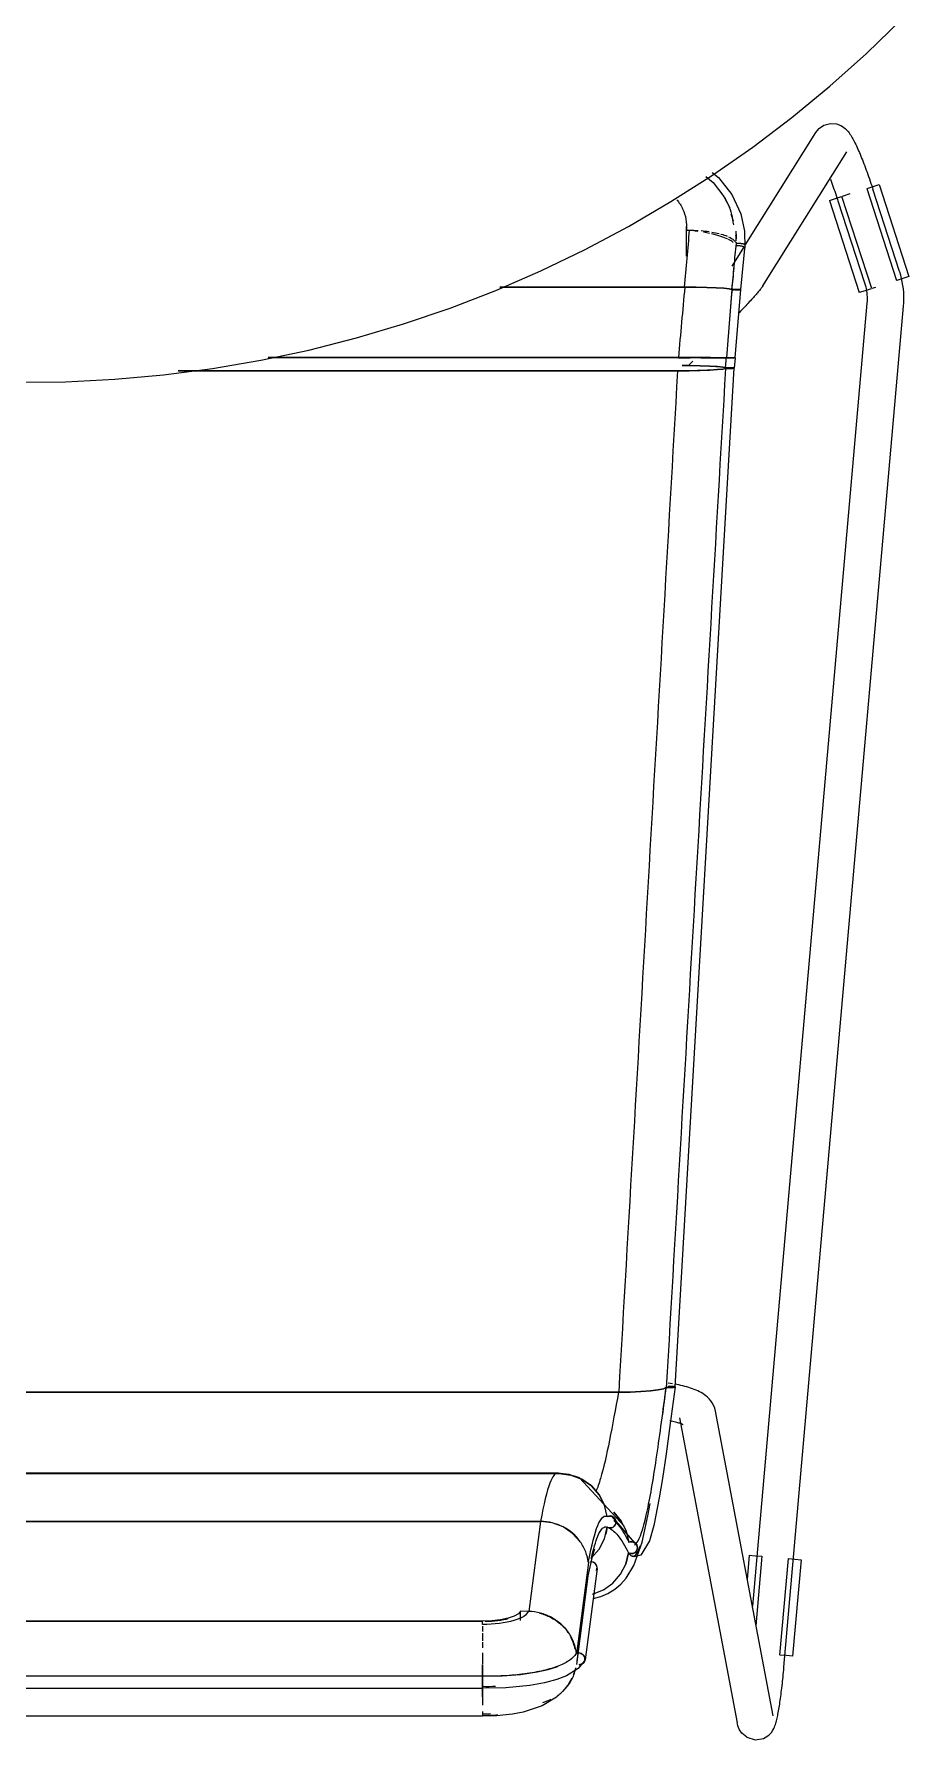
# Model space of a CAD drawing. Header units: millimetres. Extents: x 155927 to 295199, y -4084 to 97293.
# Drawn here: x 157288 to 157573, y 11264 to 11819 of the extents above; entities that cross this region are included whole.
import ezdxf

# ---------------------------------------------------------------- set-up
doc = ezdxf.new("R2010")
doc.units = ezdxf.units.MM
doc.header["$MEASUREMENT"] = 0
doc.layers.add('I-FURN', color=8, linetype='CONTINUOUS', lineweight=9)

msp = doc.modelspace()

# ---------------------------------------------------------------- linework, layer by layer
at = {"layer": 'I-FURN'}
for p, q in [((157559.05, 11813.15), (157570.55, 11824.28)), ((157547.12, 11802.49), (157559.05, 11813.15)), ((157534.77, 11792.32), (157547.12, 11802.49)), ((157522.03, 11782.64), (157534.77, 11792.32)), ((157542.52, 11787.41), (157519.49, 11750.65)), ((157543.42, 11788.54), (157542.52, 11787.41)), ((157543.42, 11788.54), (157545.15, 11789.76)), ((157545.15, 11789.76), (157547.37, 11790.35)), ((157547.37, 11790.35), (157549.35, 11790.17)), ((157549.35, 11790.17), (157550.73, 11789.65)), ((157550.73, 11789.65), (157551.64, 11789.09)), ((157551.64, 11789.09), (157552.27, 11788.57)), ((157552.27, 11788.57), (157552.74, 11788.1)), ((157552.74, 11788.1), (157553.1, 11787.67)), ((157553.1, 11787.67), (157553.42, 11787.27)), ((157553.42, 11787.27), (157553.69, 11786.88)), ((157553.69, 11786.88), (157553.95, 11786.49)), ((157553.95, 11786.49), (157554.19, 11786.1)), ((157554.19, 11786.1), (157554.43, 11785.7)), ((157508.91, 11773.49), (157522.03, 11782.64)), ((157525.39, 11737.46), (157552.69, 11781.04)), ((157554.43, 11785.7), (157554.66, 11785.29)), ((157554.66, 11785.29), (157554.89, 11784.87)), ((157554.89, 11784.87), (157555.12, 11784.43)), ((157555.12, 11784.43), (157555.35, 11783.97)), ((157555.35, 11783.97), (157555.58, 11783.5)), ((157555.58, 11783.5), (157555.81, 11783.01)), ((157555.81, 11783.01), (157556.05, 11782.5)), ((157556.05, 11782.5), (157556.28, 11781.97)), ((157556.28, 11781.97), (157556.52, 11781.42)), ((157556.52, 11781.42), (157556.77, 11780.86)), ((157556.77, 11780.86), (157557.01, 11780.28)), ((157557.01, 11780.28), (157557.26, 11779.69)), ((157557.26, 11779.69), (157557.51, 11779.08)), ((157557.51, 11779.08), (157557.76, 11778.45)), ((157557.76, 11778.45), (157558.01, 11777.81)), ((157558.01, 11777.81), (157558.26, 11777.16)), ((157558.26, 11777.16), (157558.52, 11776.49)), ((157558.52, 11776.49), (157558.77, 11775.82)), ((157558.77, 11775.82), (157559.03, 11775.13)), ((157559.03, 11775.13), (157559.28, 11774.43)), ((157495.43, 11764.87), (157508.91, 11773.49)), ((157506.82, 11773.04), (157509.16, 11771.08)), ((157508.84, 11774.38), (157510.9, 11772.74)), ((157509.16, 11771.08), (157512.66, 11766.5)), ((157510.9, 11772.74), (157515.23, 11767.21)), ((157547.33, 11772.16), (157547.56, 11771.53)), ((157547.56, 11771.53), (157547.8, 11770.9)), ((157547.8, 11770.9), (157548.03, 11770.25)), ((157548.03, 11770.25), (157548.27, 11769.59)), ((157548.27, 11769.59), (157548.5, 11768.93)), ((157559.28, 11774.43), (157559.54, 11773.72)), ((157559.28, 11769.18), (157561.25, 11769.81)), ((157559.54, 11773.72), (157559.79, 11773.01)), ((157559.79, 11773.01), (157560.04, 11772.28)), ((157560.04, 11772.28), (157560.29, 11771.55)), ((157560.29, 11771.55), (157560.54, 11770.82)), ((157560.54, 11770.82), (157560.79, 11770.08)), ((157560.79, 11770.08), (157561.03, 11769.35)), ((157561.03, 11769.35), (157561.18, 11768.89)), ((157561.25, 11769.81), (157563.2, 11770.45)), ((157563.2, 11770.45), (157572.89, 11740.44)), ((157481.62, 11756.79), (157495.43, 11764.87)), ((157512.66, 11766.5), (157514.57, 11762.82)), ((157515.23, 11767.21), (157518.13, 11760.9)), ((157547.05, 11765.23), (157549, 11765.86)), ((157547.05, 11765.23), (157556.74, 11735.22)), ((157548.5, 11768.93), (157548.74, 11768.26)), ((157548.74, 11768.26), (157548.97, 11767.58)), ((157548.97, 11767.58), (157549.2, 11766.89)), ((157549, 11765.86), (157550.97, 11766.5)), ((157549.2, 11766.89), (157549.43, 11766.2)), ((157549.43, 11766.2), (157549.66, 11765.51)), ((157549.66, 11765.51), (157549.77, 11765.18)), ((157549.77, 11765.18), (157558.48, 11738.37)), ((157560.78, 11736.53), (157551.09, 11766.53)), ((157553.67, 11767.37), (157551.19, 11766.57)), ((157559.16, 11769.14), (157568.85, 11739.13)), ((157569.89, 11742.08), (157561.18, 11768.89)), ((157518.13, 11760.9), (157519.35, 11755.25)), ((157467.5, 11749.27), (157481.62, 11756.79)), ((157500.44, 11755.57), (157501.49, 11755.57)), ((157500.49, 11747.06), (157500.49, 11756.82)), ((157519.35, 11755.25), (157519.44, 11749.79)), ((157453.09, 11742.32), (157467.5, 11749.27)), ((157519.26, 11750.28), (157515.22, 11743.83)), ((157518.14, 11736.19), (157519.56, 11750.68)), ((157438.41, 11735.96), (157453.09, 11742.32)), ((157569.91, 11742.03), (157569.89, 11742.08)), ((157570.24, 11740.94), (157569.91, 11742.03)), ((157499.79, 11737.02), (157439.67, 11737.02)), ((157439.67, 11737.02), (157499.79, 11737.02)), ((157503.55, 11737), (157499.79, 11737.02)), ((157499.91, 11737.02), (157503.55, 11736.99)), ((157503.64, 11736.99), (157507.09, 11736.92)), ((157507.08, 11736.92), (157503.65, 11736.99)), ((157510.18, 11736.81), (157507.08, 11736.92)), ((157507.15, 11736.92), (157510.18, 11736.81)), ((157512.66, 11736.66), (157510.18, 11736.81)), ((157510.22, 11736.8), (157512.68, 11736.65)), ((157514.4, 11736.48), (157512.66, 11736.66)), ((157512.68, 11736.65), (157514.4, 11736.48)), ((157514.4, 11736.48), (157515.28, 11736.28)), ((157515.29, 11736.28), (157514.4, 11736.48)), ((157515.28, 11736.28), (157515.75, 11736.29)), ((157515.76, 11736.29), (157515.29, 11736.28)), ((157515.3, 11736.1), (157515.77, 11736.09)), ((157515.77, 11736.09), (157515.3, 11736.1)), ((157515.75, 11736.29), (157516.25, 11736.29)), ((157516.26, 11736.29), (157515.76, 11736.29)), ((157516.25, 11736.29), (157516.74, 11736.29)), ((157516.75, 11736.29), (157516.26, 11736.29)), ((157516.27, 11736.09), (157516.76, 11736.09)), ((157516.76, 11736.09), (157516.27, 11736.09)), ((157516.31, 11713.99), (157518.13, 11736.19)), ((157516.74, 11736.29), (157517.19, 11736.28)), ((157517.2, 11736.28), (157516.75, 11736.29)), ((157516.76, 11736.09), (157517.21, 11736.1)), ((157517.21, 11736.1), (157516.76, 11736.09)), ((157517.19, 11736.28), (157517.58, 11736.26)), ((157517.58, 11736.26), (157517.2, 11736.28)), ((157517.21, 11736.1), (157517.59, 11736.12)), ((157517.59, 11736.12), (157517.21, 11736.1)), ((157517.88, 11736.24), (157517.58, 11736.26)), ((157517.58, 11736.26), (157517.87, 11736.24)), ((157517.59, 11736.12), (157517.89, 11736.14)), ((157517.88, 11736.14), (157517.59, 11736.12)), ((157518.07, 11736.22), (157517.88, 11736.24)), ((157518.07, 11736.17), (157517.88, 11736.14)), ((157517.89, 11736.14), (157518.07, 11736.17)), ((157518.06, 11736.22), (157518.13, 11736.19)), ((157518.14, 11736.19), (157518.07, 11736.22)), ((157518.07, 11736.17), (157518.14, 11736.19)), ((157518.13, 11736.19), (157518.07, 11736.17)), ((157524.27, 11735.97), (157524.07, 11735.73)), ((157524.46, 11736.2), (157524.27, 11735.97)), ((157524.64, 11736.43), (157524.46, 11736.2)), ((157524.81, 11736.65), (157524.64, 11736.43)), ((157524.99, 11736.88), (157524.81, 11736.65)), ((157525.17, 11737.13), (157524.99, 11736.88)), ((157525.39, 11737.46), (157525.17, 11737.13)), ((157558.48, 11738.37), (157558.67, 11737.74)), ((157558.67, 11737.74), (157558.84, 11737.1)), ((157560.66, 11736.49), (157558.69, 11735.85)), ((157558.84, 11737.1), (157558.98, 11736.45)), ((157558.98, 11736.45), (157559.09, 11735.8)), ((157562.04, 11736.94), (157560.88, 11736.56)), ((157570.94, 11739.81), (157568.97, 11739.17)), ((157570.52, 11739.83), (157570.24, 11740.94)), ((157570.76, 11738.71), (157570.52, 11739.83)), ((157570.96, 11737.59), (157570.76, 11738.71)), ((157572.89, 11740.44), (157570.94, 11739.81)), ((157571.11, 11736.46), (157570.96, 11737.59)), ((157571.22, 11735.32), (157571.11, 11736.46)), ((157423.49, 11730.18), (157438.41, 11735.96)), ((157519.38, 11730.51), (157518.96, 11730.07)), ((157519.78, 11730.95), (157519.38, 11730.51)), ((157520.17, 11731.37), (157519.78, 11730.95)), ((157520.55, 11731.79), (157520.17, 11731.37)), ((157520.92, 11732.19), (157520.55, 11731.79)), ((157521.27, 11732.58), (157520.92, 11732.19)), ((157521.62, 11732.96), (157521.27, 11732.58)), ((157521.95, 11733.32), (157521.62, 11732.96)), ((157559.22, 11731.81), (157521.93, 11307.3)), ((157522.26, 11733.67), (157521.95, 11733.32)), ((157522.56, 11734.01), (157522.26, 11733.67)), ((157522.85, 11734.33), (157522.56, 11734.01)), ((157523.12, 11734.64), (157522.85, 11734.33)), ((157523.38, 11734.93), (157523.12, 11734.64)), ((157523.63, 11735.21), (157523.38, 11734.93)), ((157523.85, 11735.48), (157523.63, 11735.21)), ((157524.07, 11735.73), (157523.85, 11735.48)), ((157532.23, 11287.43), (157571.18, 11730.76)), ((157558.69, 11735.85), (157556.74, 11735.22)), ((157559.09, 11735.8), (157559.18, 11735.14)), ((157559.18, 11735.14), (157559.24, 11734.48)), ((157559.27, 11732.5), (157559.23, 11731.83)), ((157559.23, 11731.83), (157559.23, 11731.81)), ((157559.24, 11734.48), (157559.28, 11733.82)), ((157559.29, 11733.16), (157559.27, 11732.5)), ((157559.28, 11733.82), (157559.29, 11733.16)), ((157571.18, 11730.76), (157571.26, 11731.89)), ((157571.27, 11734.18), (157571.22, 11735.32)), ((157571.26, 11731.89), (157571.29, 11733.04)), ((157571.29, 11733.04), (157571.27, 11734.18)), ((157393.01, 11720.45), (157408.35, 11725.01)), ((157408.35, 11725.01), (157423.49, 11730.18)), ((157518.11, 11729.15), (157517.67, 11728.68)), ((157518.54, 11729.61), (157518.11, 11729.15)), ((157518.96, 11730.07), (157518.54, 11729.61)), ((157377.51, 11716.5), (157393.01, 11720.45)), ((157361.86, 11713.18), (157377.51, 11716.5)), ((157364.21, 11714.05), (157497.84, 11714.05)), ((157497.84, 11714.05), (157364.21, 11714.05)), ((157497.84, 11714.05), (157501.63, 11714.05)), ((157501.63, 11714.05), (157497.84, 11714.05)), ((157501.64, 11713.93), (157497.86, 11713.93)), ((157497.86, 11713.93), (157501.64, 11713.93)), ((157501.63, 11714.05), (157505.2, 11714.05)), ((157505.2, 11714.05), (157501.63, 11714.05)), ((157508.31, 11713.94), (157505.19, 11713.93)), ((157505.19, 11713.93), (157508.32, 11713.94)), ((157505.2, 11714.05), (157508.33, 11714.04)), ((157508.33, 11714.04), (157505.2, 11714.05)), ((157510.81, 11713.95), (157508.31, 11713.94)), ((157508.32, 11713.94), (157510.82, 11713.95)), ((157508.33, 11714.04), (157510.83, 11714.03)), ((157510.84, 11714.03), (157508.33, 11714.04)), ((157511.76, 11713.96), (157510.81, 11713.95)), ((157510.82, 11713.95), (157511.76, 11713.96)), ((157510.83, 11714.03), (157512.58, 11714.01)), ((157512.58, 11714.01), (157510.84, 11714.03)), ((157512.58, 11714.01), (157513.47, 11714)), ((157513.47, 11714), (157512.58, 11714.01)), ((157513.93, 11713.98), (157513.46, 11713.98)), ((157513.46, 11713.98), (157513.93, 11713.98)), ((157513.47, 11714), (157513.94, 11714)), ((157513.94, 11714), (157513.47, 11714)), ((157514.43, 11713.98), (157513.93, 11713.98)), ((157513.93, 11713.98), (157514.43, 11713.98)), ((157513.94, 11714), (157514.44, 11714)), ((157514.44, 11714), (157513.94, 11714)), ((157514.92, 11713.98), (157514.43, 11713.98)), ((157514.43, 11713.98), (157514.92, 11713.98)), ((157514.44, 11714), (157514.93, 11714)), ((157514.93, 11714), (157514.44, 11714)), ((157515.37, 11713.98), (157514.92, 11713.98)), ((157514.92, 11713.98), (157515.37, 11713.98)), ((157514.93, 11714), (157515.38, 11714)), ((157515.38, 11714), (157514.93, 11714)), ((157515.75, 11713.98), (157515.37, 11713.98)), ((157515.37, 11713.98), (157515.76, 11713.98)), ((157515.38, 11714), (157515.76, 11714)), ((157515.76, 11714), (157515.38, 11714)), ((157515.76, 11714), (157516.05, 11713.99)), ((157516.06, 11713.99), (157515.76, 11714)), ((157516.31, 11713.99), (157516.04, 11710.63)), ((157516.24, 11713.99), (157516.31, 11713.99)), ((157516.31, 11713.99), (157516.24, 11713.99)), ((157516.24, 11713.99), (157516.31, 11713.99)), ((157516.31, 11713.99), (157516.24, 11713.99)), ((157314.29, 11707), (157330.22, 11708.42)), ((157330.22, 11708.42), (157346.09, 11710.49)), ((157334.98, 11709.74), (157497.58, 11709.74)), ((157497.58, 11709.74), (157334.98, 11709.74)), ((157346.09, 11710.49), (157361.86, 11713.18)), ((157496.75, 11378.72), (157516.03, 11710.63)), ((157497.58, 11709.74), (157501.36, 11709.76)), ((157501.37, 11711.5), (157499.12, 11711.52)), ((157501.07, 11711.38), (157502.54, 11712.91)), ((157501.36, 11709.76), (157504.93, 11709.84)), ((157504.92, 11711.42), (157501.37, 11711.5)), ((157508.04, 11711.3), (157504.92, 11711.42)), ((157504.93, 11709.84), (157508.06, 11709.97)), ((157510.54, 11711.13), (157508.04, 11711.3)), ((157508.06, 11709.97), (157510.56, 11710.13)), ((157512.29, 11710.94), (157510.54, 11711.13)), ((157510.56, 11710.13), (157512.31, 11710.32)), ((157513.19, 11710.73), (157512.29, 11710.94)), ((157512.31, 11710.32), (157513.2, 11710.53)), ((157513.66, 11710.74), (157513.19, 11710.73)), ((157513.2, 11710.53), (157513.67, 11710.52)), ((157514.16, 11710.74), (157513.66, 11710.74)), ((157513.67, 11710.52), (157514.17, 11710.52)), ((157514.65, 11710.74), (157514.16, 11710.74)), ((157514.17, 11710.52), (157514.66, 11710.53)), ((157515.1, 11710.73), (157514.65, 11710.74)), ((157514.66, 11710.53), (157515.11, 11710.54)), ((157515.48, 11710.71), (157515.1, 11710.73)), ((157515.11, 11710.54), (157515.49, 11710.55)), ((157515.78, 11710.69), (157515.48, 11710.71)), ((157515.49, 11710.55), (157515.78, 11710.58)), ((157515.97, 11710.66), (157515.78, 11710.69)), ((157515.78, 11710.58), (157515.97, 11710.6)), ((157516.03, 11710.63), (157515.97, 11710.66)), ((157515.97, 11710.6), (157516.03, 11710.63)), ((157282.31, 11706.06), (157298.31, 11706.21)), ((157298.31, 11706.21), (157314.29, 11707)), ((157094.93, 11377), (157478.33, 11377)), ((157478.33, 11377), (157094.93, 11377)), ((157478.33, 11377), (157482.1, 11377.06)), ((157482.1, 11377.06), (157478.41, 11377)), ((157482.1, 11377.06), (157485.63, 11377.22)), ((157485.63, 11377.22), (157482.16, 11377.07)), ((157485.63, 11377.22), (157488.73, 11377.45)), ((157488.74, 11377.45), (157485.68, 11377.22)), ((157488.73, 11377.45), (157491.23, 11377.77)), ((157491.23, 11377.77), (157488.77, 11377.46)), ((157491.23, 11377.77), (157492.98, 11378.13)), ((157492.98, 11378.13), (157491.24, 11377.77)), ((157493.88, 11378.53), (157492.98, 11378.13)), ((157492.98, 11378.13), (157493.88, 11378.53)), ((157493.88, 11378.53), (157494.35, 11378.52)), ((157494.35, 11378.52), (157493.88, 11378.53)), ((157494.35, 11378.52), (157494.85, 11378.51)), ((157494.85, 11378.51), (157494.35, 11378.52)), ((157494.89, 11378.94), (157494.39, 11378.93)), ((157494.39, 11378.93), (157494.89, 11378.94)), ((157495.22, 11379.85), (157494.5, 11379.95)), ((157494.85, 11378.51), (157495.34, 11378.52)), ((157495.34, 11378.52), (157494.85, 11378.51)), ((157495.38, 11378.93), (157494.89, 11378.94)), ((157494.89, 11378.94), (157495.38, 11378.93)), ((157496.74, 11378.72), (157495.19, 11366.87)), ((157495.94, 11379.75), (157495.22, 11379.85)), ((157495.34, 11378.52), (157495.79, 11378.54)), ((157495.8, 11378.54), (157495.34, 11378.52)), ((157495.83, 11378.9), (157495.38, 11378.93)), ((157495.38, 11378.93), (157495.83, 11378.9)), ((157495.79, 11378.54), (157496.18, 11378.58)), ((157496.18, 11378.57), (157495.8, 11378.54)), ((157496.21, 11378.87), (157495.83, 11378.9)), ((157495.83, 11378.9), (157496.21, 11378.87)), ((157496.18, 11378.58), (157496.48, 11378.62)), ((157496.48, 11378.62), (157496.18, 11378.57)), ((157496.5, 11378.83), (157496.21, 11378.87)), ((157496.21, 11378.87), (157496.5, 11378.83)), ((157496.48, 11378.62), (157496.67, 11378.67)), ((157496.68, 11378.67), (157496.48, 11378.62)), ((157496.68, 11378.78), (157496.5, 11378.83)), ((157496.5, 11378.83), (157496.69, 11378.78)), ((157497.33, 11379.5), (157496.64, 11379.63)), ((157496.67, 11378.67), (157496.74, 11378.72)), ((157496.74, 11378.72), (157496.68, 11378.78)), ((157496.75, 11378.72), (157496.68, 11378.67)), ((157496.69, 11378.78), (157496.75, 11378.72)), ((157498.01, 11379.37), (157497.33, 11379.5)), ((157498.68, 11379.23), (157498.01, 11379.37)), ((157499.34, 11379.07), (157498.68, 11379.23)), ((157499.98, 11378.91), (157499.34, 11379.07)), ((157500.61, 11378.74), (157499.98, 11378.91)), ((157501.23, 11378.56), (157500.61, 11378.74)), ((157501.83, 11378.36), (157501.23, 11378.56)), ((157502.43, 11378.16), (157501.83, 11378.36)), ((157503.01, 11377.94), (157502.43, 11378.16)), ((157503.58, 11377.7), (157503.01, 11377.94)), ((157504.14, 11377.45), (157503.58, 11377.7)), ((157504.69, 11377.18), (157504.14, 11377.45)), ((157505.22, 11376.89), (157504.69, 11377.18)), ((157505.76, 11376.56), (157505.22, 11376.89)), ((157506.3, 11376.21), (157505.76, 11376.56)), ((157506.83, 11375.8), (157506.3, 11376.21)), ((157507.36, 11375.35), (157506.83, 11375.8)), ((157507.89, 11374.83), (157507.36, 11375.35)), ((157508.39, 11374.24), (157507.89, 11374.83)), ((157508.88, 11373.55), (157508.39, 11374.24)), ((157509.32, 11372.76), (157508.88, 11373.55)), ((157509.68, 11371.86), (157509.32, 11372.76)), ((157509.94, 11370.88), (157509.68, 11371.86)), ((157528.75, 11271.58), (157509.94, 11370.88)), ((157495.19, 11366.87), (157493.83, 11356.94)), ((157495.6, 11367.62), (157495.11, 11367.71)), ((157496.07, 11367.52), (157495.6, 11367.62)), ((157496.51, 11367.41), (157496.07, 11367.52)), ((157496.93, 11367.31), (157496.51, 11367.41)), ((157497.33, 11367.2), (157496.93, 11367.31)), ((157497.7, 11367.09), (157497.33, 11367.2)), ((157498.03, 11366.98), (157497.7, 11367.09)), ((157498.33, 11366.88), (157498.03, 11366.98)), ((157498.15, 11368.64), (157516.96, 11269.35)), ((157498.6, 11366.77), (157498.33, 11366.88)), ((157498.84, 11366.68), (157498.6, 11366.77)), ((157499.03, 11366.59), (157498.84, 11366.68)), ((157499.18, 11366.52), (157499.03, 11366.59)), ((157499.27, 11366.47), (157499.18, 11366.52)), ((157499.34, 11366.43), (157499.27, 11366.47)), ((157499.37, 11366.41), (157499.34, 11366.43)), ((157493.83, 11356.94), (157492.65, 11348.92)), ((157114.24, 11350.5), (157459.02, 11350.5)), ((157459.02, 11350.5), (157114.24, 11350.5)), ((157458.48, 11350.66), (157153.68, 11350.66)), ((157462.23, 11350.21), (157458.48, 11350.65)), ((157459.02, 11350.5), (157462.81, 11350.02)), ((157462.81, 11350.03), (157459.02, 11350.5)), ((157466.7, 11348.49), (157462.23, 11350.21)), ((157466.38, 11348.67), (157462.81, 11350.03)), ((157462.81, 11350.02), (157466.38, 11348.66)), ((157465.6, 11349.09), (157463.67, 11349.79)), ((157480.2, 11333.39), (157465.6, 11349.09)), ((157469.52, 11346.5), (157466.38, 11348.67)), ((157466.38, 11348.66), (157469.51, 11346.49)), ((157492.65, 11348.92), (157491.62, 11342.6)), ((157469.51, 11346.49), (157472.02, 11343.61)), ((157472.03, 11343.62), (157469.52, 11346.5)), ((157472.02, 11343.61), (157473.77, 11340.23)), ((157473.78, 11340.23), (157472.03, 11343.62)), ((157491.62, 11342.6), (157489.82, 11333.58)), ((157476.49, 11336.48), (157473.6, 11336.53)), ((157474.67, 11336.51), (157473.78, 11340.23)), ((157474.67, 11336.51), (157475.14, 11336.67)), ((157475.14, 11336.67), (157474.67, 11336.51)), ((157475.14, 11336.67), (157475.64, 11336.71)), ((157475.64, 11336.71), (157475.14, 11336.67)), ((157475.64, 11336.71), (157476.13, 11336.63)), ((157476.13, 11336.63), (157475.64, 11336.71)), ((157476.13, 11336.63), (157476.58, 11336.43)), ((157476.58, 11336.43), (157476.13, 11336.63)), ((157484.31, 11327.19), (157476.19, 11336.61)), ((157476.58, 11336.43), (157476.96, 11336.11)), ((157476.97, 11336.11), (157476.58, 11336.43)), ((157476.85, 11337.9), (157479.25, 11335.06)), ((157479.26, 11335.06), (157476.86, 11337.9)), ((157476.96, 11336.11), (157477.26, 11335.71)), ((157477.26, 11335.71), (157476.97, 11336.11)), ((157486.01, 11328.22), (157487.9, 11336.74)), ((157487.9, 11336.74), (157488.64, 11340.81)), ((157120.27, 11334.9), (157452.98, 11334.9)), ((157452.98, 11334.9), (157120.27, 11334.9)), ((157452.98, 11334.9), (157449.12, 11305.63)), ((157456.76, 11334.43), (157452.98, 11334.9)), ((157460.3, 11333.11), (157456.76, 11334.43)), ((157463.41, 11331.03), (157460.3, 11333.11)), ((157465.9, 11328.29), (157463.41, 11331.03)), ((157473.78, 11329.29), (157474.67, 11333)), ((157474.67, 11333.01), (157474.25, 11330.76)), ((157475.14, 11332.85), (157474.67, 11333.01)), ((157474.67, 11333), (157475.14, 11332.84)), ((157475.35, 11332.72), (157474.92, 11332.9)), ((157475.64, 11332.81), (157475.14, 11332.85)), ((157475.14, 11332.84), (157475.64, 11332.8)), ((157476.13, 11332.89), (157475.64, 11332.81)), ((157475.64, 11332.8), (157476.13, 11332.89)), ((157476.58, 11333.09), (157476.13, 11332.89)), ((157476.13, 11332.89), (157476.58, 11333.09)), ((157476.96, 11333.41), (157476.58, 11333.09)), ((157476.58, 11333.09), (157476.97, 11333.4)), ((157477.26, 11333.81), (157476.96, 11333.41)), ((157476.97, 11333.4), (157477.26, 11333.81)), ((157477.26, 11335.71), (157477.44, 11335.25)), ((157477.45, 11335.25), (157477.26, 11335.71)), ((157477.44, 11334.27), (157477.26, 11333.81)), ((157477.26, 11333.81), (157477.45, 11334.27)), ((157477.44, 11335.25), (157477.51, 11334.76)), ((157477.51, 11334.76), (157477.44, 11334.27)), ((157477.51, 11334.76), (157477.45, 11335.25)), ((157477.45, 11334.27), (157477.51, 11334.76)), ((157479.25, 11335.06), (157480.89, 11331.73)), ((157480.9, 11331.74), (157479.26, 11335.06)), ((157480.89, 11331.73), (157481.68, 11328.12)), ((157481.68, 11328.12), (157480.9, 11331.74)), ((157489.82, 11333.58), (157488.41, 11328.59)), ((157469.52, 11323.02), (157472.03, 11325.9)), ((157470.52, 11325.93), (157469.76, 11323.49)), ((157472.03, 11325.9), (157473.78, 11329.29)), ((157481.68, 11328.12), (157482.16, 11328.27)), ((157482.16, 11328.27), (157481.68, 11328.12)), ((157482.16, 11328.27), (157482.66, 11328.3)), ((157482.66, 11328.3), (157482.16, 11328.27)), ((157482.66, 11328.3), (157483.15, 11328.21)), ((157483.15, 11328.21), (157482.66, 11328.3)), ((157483.15, 11328.21), (157483.6, 11328)), ((157483.6, 11328.01), (157483.15, 11328.21)), ((157483.34, 11320.59), (157486.01, 11328.22)), ((157483.93, 11325.01), (157483.55, 11324.7)), ((157483.55, 11324.7), (157483.94, 11325)), ((157483.98, 11327.69), (157483.6, 11328.01)), ((157483.6, 11328), (157483.97, 11327.69)), ((157484.23, 11325.4), (157483.93, 11325.01)), ((157483.94, 11325), (157484.24, 11325.4)), ((157483.97, 11327.69), (157484.26, 11327.28)), ((157484.27, 11327.29), (157483.98, 11327.69)), ((157484.15, 11327.47), (157484.28, 11327.25)), ((157484.43, 11325.85), (157484.23, 11325.4)), ((157484.24, 11325.4), (157484.43, 11325.85)), ((157484.26, 11327.28), (157484.44, 11326.82)), ((157484.45, 11326.83), (157484.27, 11327.29)), ((157484.5, 11326.34), (157484.43, 11325.85)), ((157484.43, 11325.85), (157484.51, 11326.34)), ((157484.44, 11326.82), (157484.5, 11326.34)), ((157484.51, 11326.34), (157484.45, 11326.83)), ((157488.41, 11328.59), (157485.64, 11323.95)), ((157468.53, 11321.53), (157464.69, 11291.83)), ((157471.36, 11319.62), (157467.51, 11289.84)), ((157469.76, 11323.49), (157468.39, 11317.2)), ((157468.53, 11321.53), (157468.48, 11321.89)), ((157469.5, 11321.72), (157469, 11321.68)), ((157469.99, 11321.64), (157469.5, 11321.72)), ((157470.44, 11321.45), (157469.99, 11321.64)), ((157470.83, 11321.15), (157470.44, 11321.45)), ((157471.12, 11320.76), (157470.83, 11321.15)), ((157471.31, 11320.32), (157471.12, 11320.76)), ((157471.12, 11318.94), (157471.31, 11319.39)), ((157471.38, 11319.85), (157471.31, 11320.32)), ((157471.31, 11319.39), (157471.38, 11319.85)), ((157478.99, 11317.69), (157480.73, 11321.01)), ((157481.63, 11324.64), (157480.72, 11321.01)), ((157480.73, 11321.01), (157481.63, 11324.64)), ((157480.84, 11316.48), (157483.34, 11320.59)), ((157482.1, 11324.47), (157481.63, 11324.64)), ((157481.63, 11324.64), (157482.1, 11324.47)), ((157482.6, 11324.43), (157482.1, 11324.47)), ((157482.1, 11324.47), (157482.6, 11324.43)), ((157483.45, 11323.42), (157482.54, 11323.71)), ((157483.09, 11324.51), (157482.6, 11324.43)), ((157482.6, 11324.43), (157483.09, 11324.5)), ((157483.55, 11324.7), (157483.09, 11324.51)), ((157483.09, 11324.5), (157483.55, 11324.7)), ((157485.64, 11323.95), (157483.45, 11323.42)), ((157520.89, 11323.94), (157520.2, 11316.04)), ((157520.89, 11323.94), (157522.94, 11323.76)), ((157522.94, 11323.76), (157525, 11323.58)), ((157523.14, 11300.96), (157525.13, 11323.57)), ((157533.57, 11322.82), (157530.81, 11291.41)), ((157533.7, 11322.81), (157535.76, 11322.63)), ((157537.8, 11322.45), (157535.05, 11291.04)), ((157535.76, 11322.63), (157537.8, 11322.45)), ((157468.51, 11317.98), (157464.67, 11288.29)), ((157473.42, 11312.69), (157476.51, 11314.86)), ((157476.51, 11314.86), (157478.99, 11317.69)), ((157477.12, 11312.83), (157479.1, 11314.52)), ((157479.1, 11314.52), (157480.84, 11316.48)), ((157469.91, 11311.28), (157473.42, 11312.69)), ((157470.05, 11309.77), (157472.56, 11310.43)), ((157472.56, 11310.43), (157474.92, 11311.46)), ((157474.92, 11311.46), (157477.12, 11312.83)), ((157437.09, 11302.55), (157434.06, 11302.44)), ((157439.94, 11302.86), (157437.09, 11302.55)), ((157442.44, 11303.37), (157439.94, 11302.86)), ((157444.42, 11304.05), (157442.44, 11303.37)), ((157445.77, 11304.83), (157444.42, 11304.05)), ((157446.41, 11305.69), (157445.77, 11304.83)), ((157446.41, 11302.69), (157446.41, 11305.69)), ((157449.12, 11305.63), (157446.41, 11305.69)), ((157434.06, 11302.44), (157139.2, 11302.44)), ((157139.2, 11302.38), (157434.05, 11302.38)), ((157434.05, 11300.85), (157434.05, 11299.11)), ((157434.05, 11298.53), (157434.05, 11296.06)), ((157434.05, 11295.54), (157434.05, 11293.7)), ((157434.05, 11292.07), (157434.05, 11288.51)), ((157465.44, 11294.25), (157464.82, 11289.48)), ((157434.05, 11284.51), (157434.05, 11288.32)), ((157434.05, 11288.32), (157434.05, 11284.51)), ((157446.45, 11285.1), (157451.89, 11285.93)), ((157451.89, 11285.93), (157455.39, 11286.73)), ((157455.39, 11286.73), (157458.21, 11287.61)), ((157458.21, 11287.61), (157458.72, 11287.8)), ((157465.26, 11286.96), (157461.43, 11284.66)), ((157467.15, 11289.35), (157465.26, 11286.96)), ((157533, 11291.22), (157530.94, 11291.4)), ((157532.08, 11285.77), (157532.15, 11286.52)), ((157532.15, 11286.52), (157532.22, 11287.28)), ((157532.22, 11287.28), (157532.23, 11287.43)), ((157535.05, 11291.04), (157533, 11291.22)), ((157434.05, 11284.54), (157139.2, 11284.54)), ((157139.2, 11280.57), (157434.05, 11280.57)), ((157434.05, 11284.54), (157440.47, 11284.62)), ((157434.05, 11284.53), (157434.05, 11280.58)), ((157434.05, 11284.43), (157434.05, 11284.53)), ((157434.05, 11284.2), (157434.05, 11284.43)), ((157434.05, 11283.87), (157434.05, 11284.2)), ((157434.05, 11283.45), (157434.05, 11283.87)), ((157434.05, 11282.98), (157434.05, 11283.45)), ((157434.05, 11282.48), (157434.05, 11282.98)), ((157434.05, 11281.99), (157434.05, 11282.48)), ((157434.05, 11281.54), (157434.05, 11281.99)), ((157434.05, 11281.15), (157434.05, 11281.54)), ((157434.05, 11280.84), (157434.05, 11281.15)), ((157434.05, 11280.64), (157434.05, 11280.84)), ((157434.05, 11277.79), (157434.05, 11280.82)), ((157434.05, 11280.82), (157434.05, 11277.8)), ((157441.62, 11280.72), (157434.05, 11280.57)), ((157434.05, 11280.57), (157434.05, 11280.64)), ((157440.47, 11284.62), (157446.45, 11285.1)), ((157449.5, 11281.52), (157441.62, 11280.72)), ((157454.22, 11282.39), (157449.5, 11281.52)), ((157458.26, 11283.47), (157454.22, 11282.39)), ((157461.43, 11284.66), (157458.26, 11283.47)), ((157461.79, 11281.58), (157460.12, 11279.51)), ((157463.12, 11283.85), (157461.79, 11281.58)), ((157531.45, 11279.96), (157531.53, 11280.66)), ((157531.53, 11280.66), (157531.62, 11281.36)), ((157531.62, 11281.36), (157531.7, 11282.08)), ((157531.7, 11282.08), (157531.78, 11282.81)), ((157531.78, 11282.81), (157531.86, 11283.54)), ((157531.86, 11283.54), (157531.93, 11284.28)), ((157531.93, 11284.28), (157532.01, 11285.03)), ((157532.01, 11285.03), (157532.08, 11285.77)), ((157434.05, 11277.64), (157434.05, 11275.06)), ((157453.43, 11274.81), (157447.28, 11272.79)), ((157458.15, 11277.68), (157453.43, 11274.81)), ((157460.12, 11279.51), (157458.15, 11277.68)), ((157530.65, 11274.27), (157530.74, 11274.84)), ((157530.74, 11274.84), (157530.83, 11275.42)), ((157530.83, 11275.42), (157530.92, 11276.03)), ((157530.92, 11276.03), (157531.01, 11276.65)), ((157531.01, 11276.65), (157531.1, 11277.28)), ((157531.1, 11277.28), (157531.19, 11277.93)), ((157531.19, 11277.93), (157531.28, 11278.59)), ((157531.28, 11278.59), (157531.36, 11279.27)), ((157531.36, 11279.27), (157531.45, 11279.96)), ((157139.2, 11271.54), (157434.05, 11271.54)), ((157434.05, 11273.03), (157434.05, 11271.55)), ((157434.05, 11271.54), (157434.05, 11271.71)), ((157438.57, 11271.62), (157434.05, 11271.54)), ((157443.78, 11272.14), (157438.57, 11271.62)), ((157447.28, 11272.79), (157443.78, 11272.14)), ((157517.05, 11268.93), (157516.96, 11269.35)), ((157529.55, 11269.16), (157529.67, 11269.55)), ((157529.67, 11269.55), (157529.77, 11269.95)), ((157529.77, 11269.95), (157529.88, 11270.37)), ((157529.88, 11270.37), (157529.98, 11270.8)), ((157529.98, 11270.8), (157530.08, 11271.24)), ((157530.08, 11271.24), (157530.17, 11271.7)), ((157530.17, 11271.7), (157530.27, 11272.18)), ((157530.27, 11272.18), (157530.36, 11272.67)), ((157530.36, 11272.67), (157530.46, 11273.19)), ((157530.46, 11273.19), (157530.55, 11273.72)), ((157530.55, 11273.72), (157530.65, 11274.27)), ((157517.18, 11268.42), (157517.05, 11268.93)), ((157517.4, 11267.8), (157517.18, 11268.42)), ((157517.77, 11267), (157517.4, 11267.8)), ((157518.52, 11265.91), (157517.77, 11267)), ((157520.1, 11264.59), (157518.52, 11265.91)), ((157520.1, 11264.59), (157522.85, 11263.76)), ((157522.85, 11263.76), (157525.61, 11264.24)), ((157525.61, 11264.24), (157527.26, 11265.28)), ((157527.26, 11265.28), (157528.12, 11266.19)), ((157528.12, 11266.19), (157528.6, 11266.89)), ((157528.6, 11266.89), (157528.9, 11267.45)), ((157528.9, 11267.45), (157529.12, 11267.93)), ((157529.12, 11267.93), (157529.29, 11268.36)), ((157529.29, 11268.36), (157529.43, 11268.76)), ((157529.43, 11268.76), (157529.55, 11269.16))]:
    msp.add_line(p, q, dxfattribs=at)
for centre, major_axis, ratio, start_param, end_param in [((157452.85, 11319.84), (15.78, 0), 0.955139, 0.595876, 1.562553), ((157452.85, 11319.84), (15.78, 0), 0.955139, 0.354206, 0.595753), ((157452.85, 11319.84), (15.78, 0), 0.955139, 0.112537, 0.354036), ((157469.41, 11319.85), (1.96, 0), 0.955139, 5.775592, 8.064923), ((157434.05, 11287.29), (0, 15.75), 0.000004, 5.8107, 5.99294), ((157434.06, 11275.81), (12.4, 0), 0.287441, 4.712389, 4.9209)]:
    msp.add_ellipse(centre, major_axis=major_axis, ratio=ratio, start_param=start_param, end_param=end_param, dxfattribs=at)
for points, knots in [([(157497.33, 11765.46), (157498.09, 11764.56), (157500.02, 11761.56), (157500.65, 11757.96), (157500.44, 11755.57)], [0.5, 0.5, 0.5, 0.5, 0.6666667, 1, 1, 1, 1]), ([(157512.65, 11766.48), (157513.17, 11765.66), (157514.84, 11762.77), (157515.44, 11759.6), (157515.74, 11757.31)], [-0.4024189, -0.4024189, -0.4024189, -0.4024189, -0.3333333, -0.1655687, -0.1655687, -0.1655687, -0.1655687]), ([(157511.66, 11754.31), (157511.69, 11754.31), (157512.45, 11754.09), (157513.11, 11753.85), (157513.71, 11753.6)], [0.4952821, 0.4952821, 0.4952821, 0.4952821, 0.5, 0.6317809, 0.6317809, 0.6317809, 0.6317809]), ([(157516.72, 11751.24), (157516.86, 11751.26), (157517.15, 11751.29), (157517.57, 11751.31), (157517.95, 11751.3), (157518.24, 11751.27), (157518.51, 11751.24), (157518.76, 11751.19), (157518.98, 11751.13), (157519.18, 11751.06), (157519.38, 11750.96), (157519.48, 11750.88), (157519.51, 11750.83)], [0, 0, 0, 0, 0.0555556, 0.1111111, 0.1666667, 0.1944444, 0.2222222, 0.2777778, 0.3055556, 0.3333333, 0.3888889, 0.4444444, 0.4444444, 0.4444444, 0.4444444]), ([(157513.2, 11710.53), (157512.92, 11710.39), (157511.54, 11710.18), (157508.18, 11709.96), (157505.01, 11709.83), (157501.41, 11709.76), (157498.86, 11709.74), (157497.58, 11709.74)], [-1, -1, -1, -1, -0.666667, -0.5, -0.333333, -0.166667, 0, 0, 0, 0]), ([(157499.12, 11711.52), (157501.14, 11711.51), (157504.37, 11711.45), (157508.16, 11711.3), (157511.51, 11711.08), (157512.9, 11710.87), (157513.19, 11710.73)], [-0.9335619, -0.9335619, -0.9335619, -0.9335619, -0.6666667, -0.5, -0.3333333, 0, 0, 0, 0]), ([(157516.04, 11710.63), (157516.04, 11710.61), (157515.9, 11710.58), (157515.51, 11710.55), (157515.12, 11710.54), (157514.67, 11710.52), (157514.17, 11710.52), (157513.67, 11710.52), (157513.35, 11710.53), (157513.2, 11710.53)], [-0.498493, -0.498493, -0.498493, -0.498493, -0.375, -0.3125, -0.25, -0.1875, -0.125, -0.0625, 0, 0, 0, 0]), ([(157478.33, 11377), (157477.36, 11371.62), (157475.41, 11360.84), (157472.98, 11350.12), (157471.52, 11345.88), (157471.03, 11344.73)], [0, 0, 0, 0, 0.25, 0.5, 0.625, 0.625, 0.625, 0.625]), ([(157483.51, 11327.24), (157483.92, 11327.43), (157485.34, 11329.03), (157487.78, 11337.33), (157490.83, 11355.77), (157492.86, 11370.98), (157493.88, 11378.53)], [0.1500588, 0.1500588, 0.1500588, 0.1500588, 0.25, 0.5, 0.75, 1, 1, 1, 1]), ([(157458.48, 11350.65), (157457.66, 11350.66), (157455.82, 11348.27), (157453.99, 11340.63), (157452.98, 11334.9)], [0.0892846, 0.0892846, 0.0892846, 0.0892846, 0.5, 1, 1, 1, 1]), ([(157468.62, 11322), (157469.61, 11327.26), (157471.63, 11335.12), (157473.65, 11337.06), (157474.67, 11336.51)], [0.0144769, 0.0144769, 0.0144769, 0.0144769, 0.5, 1, 1, 1, 1]), ([(157469.49, 11322.83), (157470.19, 11325.95), (157471.92, 11331.9), (157473.65, 11333.55), (157474.67, 11333.01)], [0.1553305, 0.1553305, 0.1553305, 0.1553305, 0.5, 1, 1, 1, 1]), ([(157475.35, 11332.72), (157476.28, 11332.25), (157478.38, 11330.47), (157480.47, 11327.04), (157481.63, 11324.64)], [0.0974621, 0.0974621, 0.0974621, 0.0974621, 0.5, 1, 1, 1, 1]), ([(157476.8, 11335.25), (157477.26, 11334.86), (157478.89, 11333.19), (157480.51, 11330.53), (157481.68, 11328.12)], [0.303693, 0.303693, 0.303693, 0.303693, 0.5, 1, 1, 1, 1]), ([(157481.63, 11324.64), (157482.65, 11323.08), (157483.94, 11323.31), (157485.22, 11326.34), (157485.48, 11327.06)], [0, 0, 0, 0, 0.25, 0.3133981, 0.3133981, 0.3133981, 0.3133981]), ([(157452.66, 11305.07), (157453.89, 11304.75), (157457.41, 11303.32), (157460.72, 11300.86), (157461.85, 11298.71)], [-0.8333333, -0.8333333, -0.8333333, -0.8333333, -0.6666667, -0.3333333, -0.3333333, -0.3333333, -0.3333333]), ([(157465.54, 11288.24), (157465.69, 11288.24), (157465.91, 11288.26), (157466.2, 11288.33), (157466.47, 11288.42), (157466.78, 11288.61), (157467.1, 11288.89), (157467.34, 11289.25), (157467.47, 11289.6), (157467.52, 11289.91), (157467.52, 11290.18), (157467.49, 11290.45), (157467.42, 11290.7), (157467.3, 11290.95), (157467.11, 11291.26), (157466.79, 11291.59), (157466.39, 11291.83), (157466.04, 11291.94), (157465.66, 11292.01), (157465.22, 11292.01), (157464.87, 11291.9), (157464.69, 11291.83)], [0.1111111, 0.1111111, 0.1111111, 0.1111111, 0.1666667, 0.1944444, 0.2222222, 0.2777778, 0.3333333, 0.3888889, 0.4444444, 0.4791667, 0.5138889, 0.5486111, 0.5833333, 0.6180556, 0.6527778, 0.7222222, 0.7916667, 0.8263889, 0.8611111, 0.9305556, 1, 1, 1, 1]), ([(157465.94, 11291.92), (157466.06, 11291.88), (157466.29, 11291.78), (157466.7, 11291.5), (157467.16, 11290.96), (157467.41, 11290.08), (157467.18, 11289.3), (157466.79, 11288.79), (157466.4, 11288.49), (157465.94, 11288.3), (157465.62, 11288.27), (157465.45, 11288.26)], [-0.8125, -0.8125, -0.8125, -0.8125, -0.765625, -0.71875, -0.625, -0.5, -0.375, -0.3125, -0.25, -0.1875, -0.125, -0.125, -0.125, -0.125]), ([(157458.41, 11278.16), (157458.81, 11278.43), (157460.18, 11279.47), (157462.18, 11281.64), (157463.79, 11284.48), (157464.26, 11286.42), (157464.42, 11287.19)], [0.434972, 0.434972, 0.434972, 0.434972, 0.5, 0.6666667, 0.8333333, 0.9407177, 0.9407177, 0.9407177, 0.9407177])]:
    msp.add_open_spline(points, degree=3, knots=knots, dxfattribs=at)
for points in [[(157515.75, 11758.49), (157515.55, 11759.21), (157515.32, 11759.93), (157515.05, 11760.64)], [(157499.79, 11737.02), (157500.09, 11740.16), (157500.68, 11746.4), (157501.23, 11752.55), (157501.49, 11755.57)], [(157500.49, 11757.09), (157500.5, 11756.58), (157500.48, 11756.08), (157500.44, 11755.57)], [(157501.49, 11755.57), (157502.44, 11755.57), (157503.37, 11755.53), (157504.28, 11755.47)], [(157504.32, 11755.16), (157503.85, 11755.22), (157503.38, 11755.28), (157502.9, 11755.32)], [(157505.21, 11755.41), (157506.11, 11755.33), (157506.99, 11755.23), (157507.84, 11755.11)], [(157508.01, 11754.51), (157507.37, 11754.65), (157506.7, 11754.78), (157506.02, 11754.91)], [(157511.7, 11753.52), (157510.78, 11753.82), (157509.76, 11754.1), (157508.67, 11754.35)], [(157508.69, 11754.97), (157509.53, 11754.83), (157510.34, 11754.66), (157511.08, 11754.47)], [(157513.89, 11752.67), (157513.26, 11752.96), (157512.52, 11753.24), (157511.7, 11753.5)], [(157514.17, 11753.41), (157514.87, 11753.08), (157516.01, 11752.38), (157516.58, 11751.63), (157516.72, 11751.24)], [(157516.55, 11755.23), (157516.63, 11754.42), (157516.64, 11753.6), (157516.64, 11752.77)], [(157516.68, 11752.07), (157516.67, 11752.72), (157516.63, 11753.37), (157516.57, 11754.02)], [(157515.71, 11751.59), (157515.3, 11751.92), (157514.78, 11752.24), (157514.14, 11752.55)], [(157515.29, 11736.28), (157515.53, 11738.81), (157516, 11743.84), (157516.48, 11748.8), (157516.72, 11751.24)], [(157519.38, 11749.93), (157519.33, 11749.98), (157519.21, 11750.07), (157518.92, 11750.21), (157518.53, 11750.32), (157518.07, 11750.42), (157517.58, 11750.48), (157517.08, 11750.51), (157516.77, 11750.51), (157516.62, 11750.51)], [(157515.3, 11736.1), (157515.53, 11738.47), (157515.77, 11740.84), (157516, 11743.18)], [(157499.91, 11737.02), (157499.56, 11733.2), (157499.22, 11729.37), (157498.88, 11725.55)], [(157515.28, 11736.28), (157514.98, 11732.58), (157514.38, 11725.15), (157513.77, 11717.72), (157513.47, 11714)], [(157515.3, 11736.1), (157514.99, 11732.45), (157514.69, 11728.8), (157514.39, 11725.15)], [(157498.88, 11725.55), (157498.53, 11721.72), (157498.19, 11717.89), (157497.84, 11714.05)], [(157514.09, 11721.54), (157514.06, 11721.13), (157514.02, 11720.72), (157513.99, 11720.31)], [(157513.19, 11710.73), (157513.24, 11711.27), (157513.33, 11712.36), (157513.42, 11713.44), (157513.46, 11713.98)], [(157513.2, 11710.53), (157513.24, 11711.11), (157513.33, 11712.26), (157513.42, 11713.42), (157513.47, 11714)], [(157497.58, 11709.74), (157494.38, 11654.21), (157491.19, 11598.68), (157487.99, 11543.25)], [(157513.2, 11710.53), (157509.98, 11655.13), (157503.54, 11544.36), (157497.1, 11433.77), (157493.88, 11378.53)], [(157513.19, 11710.73), (157513.79, 11710.75), (157515.29, 11710.74), (157516.04, 11710.67), (157516.04, 11710.63)], [(157487.99, 11543.25), (157484.8, 11487.78), (157481.6, 11432.36), (157478.41, 11377)], [(157492.7, 11369.36), (157493.09, 11372.39), (157493.48, 11375.46), (157493.86, 11378.52)], [(157459.02, 11350.5), (157458.84, 11350.6), (157458.66, 11350.65), (157458.48, 11350.65)], [(157448.88, 11305.62), (157448.62, 11304.5), (157445.24, 11302.34), (157437.84, 11301.37), (157434.06, 11301.31)], [(157434.89, 11302.39), (157437.67, 11302.44), (157440.81, 11302.72), (157442.43, 11303.33)], [(157464.69, 11291.83), (157464.54, 11293.07), (157463.96, 11295.44), (157462.2, 11298.78), (157459.67, 11301.62), (157456.52, 11303.81), (157452.92, 11305.23), (157450.42, 11305.59), (157449.12, 11305.63)], [(157462.71, 11297.34), (157463.4, 11296.08), (157463.81, 11294.72), (157464.14, 11293.33)], [(157464.49, 11291.84), (157464.13, 11291.11), (157462.82, 11289.7), (157459.12, 11287.81), (157454.05, 11286.28), (157447.91, 11285.17), (157441.05, 11284.54), (157436.4, 11284.46), (157434.05, 11284.51)], [(157464.95, 11291.98), (157465.03, 11292), (157465.2, 11292.02), (157465.37, 11292.01), (157465.45, 11292.01)], [(157464.2, 11286.87), (157464.05, 11286.22), (157463.85, 11285.57), (157463.61, 11284.94)], [(157438.32, 11281.12), (157436.91, 11281.09), (157435.48, 11281.08), (157434.05, 11281.11)], [(157453.66, 11275.98), (157454.62, 11276.24), (157455.55, 11276.59), (157456.44, 11277.02)], [(157439.02, 11271.85), (157437.44, 11271.7), (157435.77, 11271.62), (157434.05, 11271.63)]]:
    msp.add_open_spline(points, degree=3, dxfattribs=at)

doc.saveas('drawing.dxf')
